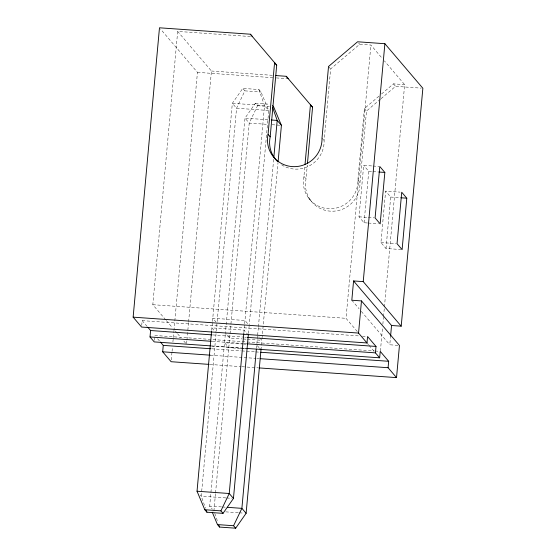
<?xml version="1.0" encoding="UTF-8"?>
<svg xmlns="http://www.w3.org/2000/svg" width="556" height="556" viewBox="0 0 556 556"><rect width="100%" height="100%" fill="white"/><g stroke="black" fill="none" stroke-linecap="round" stroke-linejoin="round"><path stroke-width="0.42" stroke-dasharray="2.78 2.08" d="M141.724 325.448L142.162 320.624L358.94 335.928M165.751 319.874L152.81 304.695L177.684 31.414L250.77 36.571M154.38 340.3L154.672 337.082M171.269 359.982L171.978 352.205M172.061 351.343L172.45 347.027M172.923 341.843L173.236 338.389M173.319 337.527L173.868 331.48M173.945 330.611L197.45 72.356L160.587 29.114M186.885 340.835L186.566 344.296L183.195 340.335M186.962 339.973L188.54 322.675M188.616 321.813L211.44 71.015L177.684 31.414M211.662 330.466L212.406 322.251M212.482 321.444L232.338 103.291L242.763 88.39L258.867 89.523L260.972 91.997L268.756 110.512L249.276 324.586M216.041 333.69L201.251 496.174L205.505 508.205M216.263 331.216L216.993 323.182M217.153 321.451L236.557 108.239L244.876 90.864L242.763 88.39M225.284 334.691L209.688 506.078L210.661 508.392M213.907 511.027L215.485 493.742M215.561 492.88L229.969 334.58M230.045 333.711L249.213 123.091L257.532 105.716L255.419 103.242L244.994 118.143L225.43 333.079L229.656 338.034L242.367 338.931M243.862 332.738L244.612 324.523M244.682 323.717L264.538 105.564L258.867 89.523M248.462 333.489L249.123 326.254M256.441 348.452L257.268 339.368M257.345 338.569L257.56 336.158M258.345 327.581L257.636 335.351L259.214 337.207M258.422 326.719L273.74 158.397M260.979 349.946L261.855 340.3L259.742 337.826M262.015 338.576L278.035 162.484M378.921 96.216L364.395 108.566L357.876 180.207A27.508 26.959 -40.4 0 1 328.144 208.681A27.508 26.959 -40.4 0 1 303.937 176.398L304.959 165.181M380.367 99.253L366.501 111.047L359.982 182.681A27.508 26.959 -40.4 0 1 330.25 211.155A27.508 26.959 -40.4 0 1 306.043 178.879L307.301 165.062M281.628 164.819A27.508 26.959 -40.4 0 0 310.033 165.493A27.508 26.959 -40.4 0 0 324.12 140.605L330.639 68.965L359.69 44.258L370.894 45.05L382.146 58.248M357.279 331.529L346.027 318.324L370.894 45.05M367.453 222.991L364.062 222.747L358.995 216.805L363.68 165.368L372.152 165.966M364.062 222.747L368.746 171.311L363.68 165.368M401.258 249.568L386.003 248.49L380.943 242.548L385.621 191.111L400.028 192.126M386.003 248.49L390.687 197.046L385.621 191.111M380.408 351.01L382.535 327.665M382.848 324.204L383.48 317.281M383.557 316.42L384.349 307.774M384.425 306.905L404.65 84.651L384.398 60.889M397.846 345.352L389.791 344.783L390.479 337.235M381.562 93.971L393.446 83.859L404.65 84.651M381.027 98.69L395.552 86.333L421.156 88.14M211.44 71.015L272.489 75.324M197.45 72.356L272.774 77.673M276.235 77.916L288.355 78.771M244.876 90.864L260.972 91.997M255.419 103.242L269.827 104.257M257.532 105.716L269.396 106.55M267.874 119.755L244.994 118.143L249.213 123.091L267.86 124.405M272.092 124.704L279.724 125.246M373 166.022L378.935 166.446M368.746 171.311L372.131 171.547M372.979 171.609L378.066 171.964M390.687 197.046L400.007 197.707M358.995 216.805L367.474 217.403M368.322 217.465L374.251 217.882M368.301 223.046L378.469 223.762M380.943 242.548L396.192 243.625M152.81 304.695L346.027 318.324M362.394 336.171L365.848 336.415M212.788 334.914L243.875 337.11M244.737 337.172L246.468 337.29M243.208 338.986L246.6 339.229M247.448 339.285L261.855 340.3M154.818 335.476L246.371 341.94M247.232 342.003L374.188 350.961M375.057 351.017L379.373 351.322M212.197 341.349L243.292 343.538M244.153 343.601L245.884 343.726M243.201 344.039L224.554 342.725L228.773 347.674L245.724 348.869M244.049 344.101L245.738 344.22M211.238 345.929L245.787 348.369M211.697 346.068L246.35 348.515M211.627 348.793L240.991 350.864M241.853 350.926L254.808 351.837M255.67 351.899L259.993 352.205M210.175 355.159L255.948 358.391M256.816 358.453L259.402 358.634M209.98 364.451L241.068 366.647M241.936 366.71L246.252 367.016M247.114 367.071L258.345 367.863M225.826 497.912L201.251 496.174L200.195 494.937M226.674 497.967L231.755 498.329M221.552 506.912L209.688 506.078L212.329 509.171M222.4 506.975L225.792 507.211M225.771 511.867L238.482 512.764M239.33 512.82L243.57 513.118M358.634 43.02L359.69 44.258M393.446 83.859L395.552 86.333M328.526 66.491L330.639 68.965M364.395 108.566L366.501 111.047M322.007 138.131L324.12 140.605M357.876 180.207L359.982 182.681M303.937 176.398L306.043 178.879M308.643 198.117L310.755 200.591M351.816 300.233L359.079 308.747M361.31 311.367L389.791 344.783M367.405 343.406L368.531 344.727M369.094 345.387L374.716 351.99M247.615 323.592L244.974 320.499L212.774 318.227L215.936 321.945M248.317 335.094L244.098 330.146L211.899 327.873L215.589 332.203M257.282 345.617L259.395 348.091M166.314 320.534L172.506 327.797M175.314 331.091L177.003 333.072M177.566 333.732L180.943 337.694M142.162 320.624L147.229 326.567M157.633 338.778L159.885 341.419M214.762 513.431L217.882 522.251M264.538 105.564L232.338 103.291L236.557 108.239L268.756 110.512L264.538 105.564"/><path stroke-width="0.83" d="M277.68 161.671A27.508 26.959 -40.4 0 1 270.181 136.797L276.7 65.156L274.588 62.682L268.068 134.323A27.508 26.959 -40.4 0 0 292.275 166.598A27.508 26.959 -40.4 0 0 322.007 138.131L328.526 66.491L357.577 41.783L384.884 43.709L422.859 88.265L401.21 326.177L363.235 281.621L353.574 280.94L351.816 300.233L361.476 300.914L399.451 345.464L396.525 377.614L388.088 367.718L388.672 361.289L380.234 351.385L379.651 357.814L375.432 352.865L376.016 346.437L367.579 336.533L366.988 342.962L141.578 327.053L133.141 317.156L159.475 27.8L250.381 34.215L252.487 36.689M210.376 345.867L154.234 341.905L150.016 336.957L150.6 330.528L147.792 327.227M209.119 364.388L171.116 361.713L162.679 351.809L163.262 345.38L160.448 342.079M248.317 335.094L233.45 498.447L223.025 513.348L206.922 512.215L204.81 509.734L197.032 491.226L211.579 331.334M243.785 333.607L229.232 493.499L220.913 510.874L223.025 513.348M256.365 349.321L241.888 508.351L233.576 525.726L235.681 528.2L246.113 513.299L260.979 349.946L259.923 348.709M273.816 157.529L277.194 120.416L272.655 107.586M278.118 161.615L281.412 125.364L273.635 106.849L272.579 105.612M305.035 164.319L310.456 104.764L312.562 107.239L307.461 163.339M366.988 342.962L358.55 333.065L361.476 300.914M363.235 281.621L384.884 43.709M384.842 172.443L380.165 223.887L375.098 217.945L379.783 166.501L384.842 172.443L378.914 172.026M390.555 336.401L391.549 325.496L353.574 280.94M406.79 198.186L402.106 249.63L397.04 243.688L401.724 192.244L406.79 198.186L400.855 197.769M275.929 75.567L286.243 76.297L288.355 78.771M271.265 119.992L277.194 120.416L281.412 125.364M391.549 325.496L401.21 326.177M133.141 317.156L358.55 333.065M150.6 330.528L211.919 334.858M247.33 337.353L376.016 346.437M150.016 336.957L211.336 341.287M246.746 343.782L375.432 352.865M246.649 348.431L379.651 357.814M163.262 345.38L210.759 348.73M260.854 352.268L388.672 361.289M162.679 351.809L210.175 355.159M260.271 358.696L388.088 367.718M259.207 367.926L396.525 377.614M197.032 491.226L229.232 493.499L233.45 498.447M227.487 507.329L241.888 508.351L246.113 513.299M204.81 509.734L220.913 510.874M212.281 512.25L217.472 524.586L233.576 525.726M217.472 524.586L219.578 527.067L235.681 528.2M268.068 134.323L270.181 136.797M250.381 34.215L276.7 65.156M286.243 76.297L312.562 107.239M219.015 525.462L219.578 527.067M206.352 510.61L206.922 512.215"/></g></svg>
